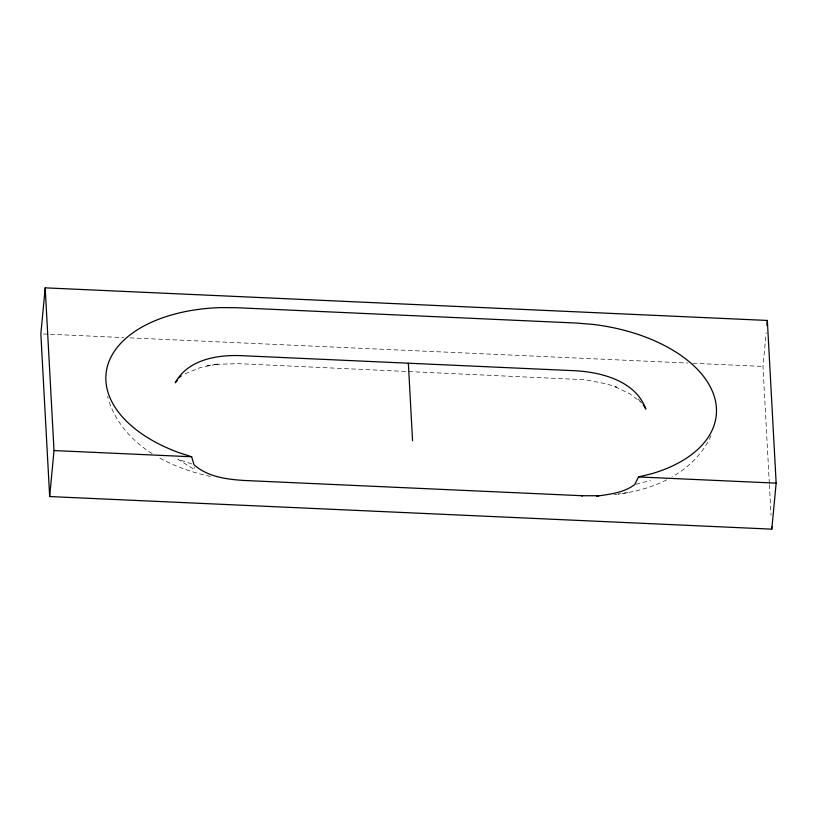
<?xml version="1.0" encoding="UTF-8"?>
<svg xmlns="http://www.w3.org/2000/svg" width="817" height="817" viewBox="0 0 817 817"><rect width="100%" height="100%" fill="white"/><g stroke="black" fill="none" stroke-linecap="round" stroke-linejoin="round"><path stroke-width="0.61" stroke-dasharray="4.08 3.06" d="M769.328 483.388L762.986 366.445L766.162 332.876M710.994 435.788C702.988 453.466 688.741 467.447 672.013 476.954M185.132 373.777L200.502 367.487L218.619 363.922L205.833 365.893L209.295 365.342M666.621 479.865C651.445 487.647 634.707 491.957 617.846 494.142L629.815 492.294M635.953 484.256L650.465 480.559M614.343 494.663L616.723 494.295M216.056 364.331L238.135 363.657L585.697 379.782L606.908 384L616.845 387.238L613.802 386.145L629.938 393.855L642.53 403.527M43.393 333.959L123.633 337.584M130.005 337.87L687.843 363.054M692.939 363.279L762.986 366.445M210.52 476.474C191.995 472.43 173.837 466.139 157.324 456.734M191.648 463.882L177.8 459.215L194.528 469.632L194.242 467.14M152.085 453.619C132.252 441.027 115.36 422.522 108.559 399.676M638.302 398.941L640.467 401.423M107.732 396.255L108.11 398.533M769.389 484.665L771.044 515.17"/><path stroke-width="1.23" d="M45.201 287.85L40.85 333.847L49.663 496.552L771.799 529.15L776.15 483.153L767.337 320.448L45.201 287.85L54.014 450.555L49.663 496.552M766.867 325.421L767.337 320.448M599.065 495.735L582.47 495.745L243.68 480.447C226.289 479.283 207.406 476.832 193.956 464.659L191.668 456.774L177.932 452.301A137.123 78.657 5.4 0 1 107.691 365.373A137.123 78.657 5.4 0 1 220.457 307.611L237.104 307.733L576.649 323.062L593.356 324.451A137.123 78.657 5.4 0 1 712.965 392.701A137.123 78.657 5.4 0 1 651.813 473.697L638.496 476.944L634.738 484.563C623.657 492.865 609.87 494.234 596.614 496.144M177.544 380.048L175.257 382.805C187.675 359.694 216.944 354.701 240.862 355.64L575.842 370.765C602.486 372.399 635.779 381.273 645.869 409.092L643.275 404.946M178.8 377.811L181.374 375.912M581.704 496.031L582.47 495.745M54.014 450.555L191.668 456.774M638.496 476.944L776.15 483.153M771.667 526.608L771.799 529.15M408.347 363.208L412.554 440.751"/></g></svg>
